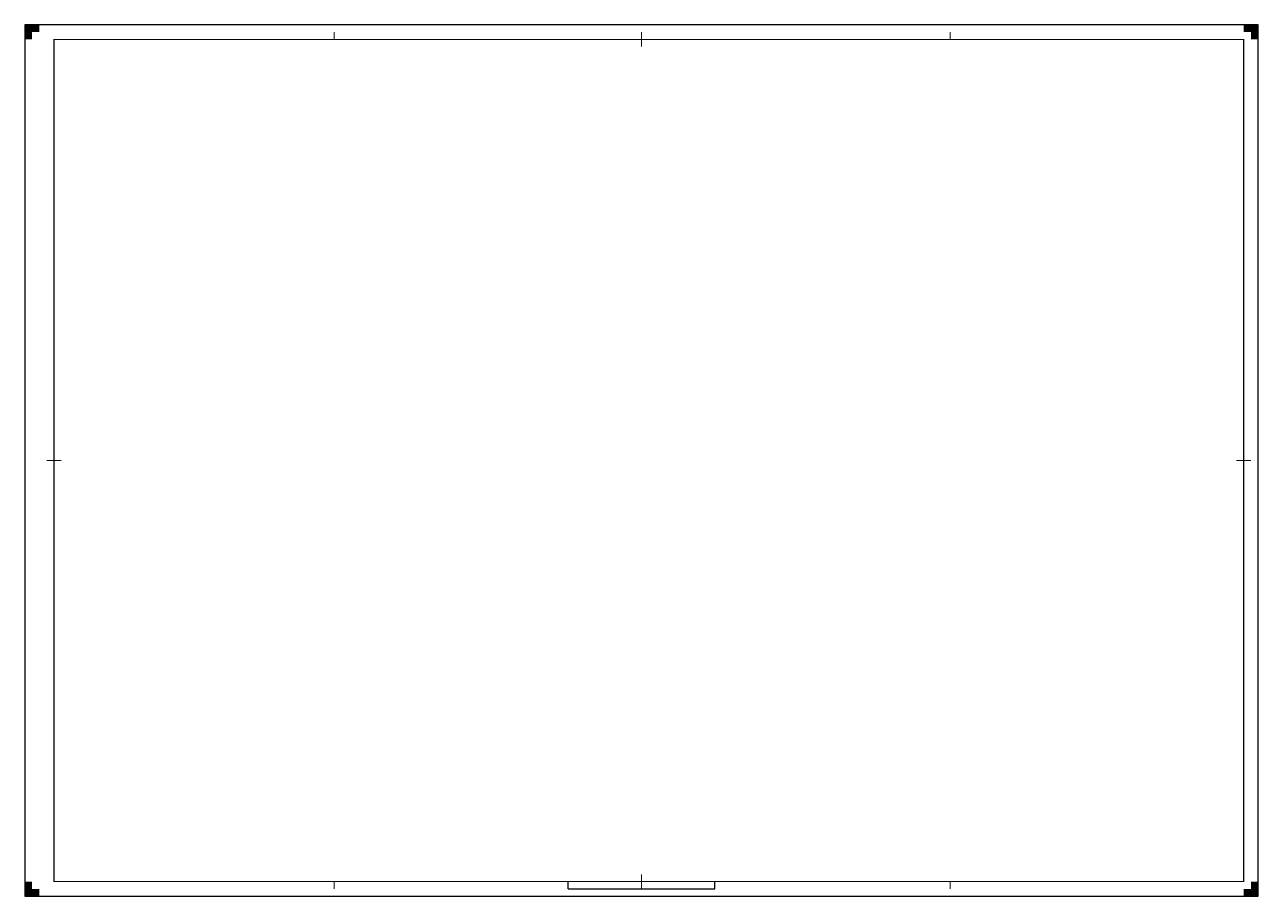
# Model space of a CAD drawing. Extents: x -20 to 821, y -10 to 584.
import ezdxf

# ---------------------------------------------------------------- set-up
doc = ezdxf.new("R2010")
doc.units = 0
doc.header["$MEASUREMENT"] = 0
for name, color, linetype, lineweight in [('to-xx-kader', 7, 'CONTINUOUS', 25), ('to-xx-snijrand', 7, 'CONTINUOUS', 25), ('to-xx-vouwmerk', 7, 'CONTINUOUS', 18)]:
    doc.layers.add(name, color=color, linetype=linetype, lineweight=lineweight)

msp = doc.modelspace()

# ---------------------------------------------------------------- hatches: boundary and pattern name
at = {"layer": 'to-xx-snijrand'}
for points in [[(-10, 584), (-20, 584), (-20, 574), (-15, 574), (-15, 579), (-10, 579)], [(821, 574), (821, 584), (811, 584), (811, 579), (816, 579), (816, 574)], [(-20, 0), (-20, -10), (-10, -10), (-10, -5), (-15, -5), (-15, 0)], [(811, -10), (821, -10), (821, 0), (816, 0), (816, -5), (811, -5)]]:
    msp.add_hatch(color=256, dxfattribs=at).paths.add_polyline_path(points)

# ---------------------------------------------------------------- linework, layer by layer
at = {"layer": 'to-xx-kader'}
for p, q in [((350.5, -5), (350.5, 0)), ((450.5, -5), (450.5, 0)), ((350.5, -5), (450.5, -5))]:
    msp.add_line(p, q, dxfattribs=at)
at = {"layer": 'to-xx-kader', "const_width": 0.7, "flags": 128}
msp.add_lwpolyline([(0, 0), (811, 0), (811, 574), (0, 574)], close=True, dxfattribs=at)
for points in [[(400.5, 579), (400.5, 569)], [(-5, 287), (5, 287)], [(816, 287), (806, 287)], [(400.5, -5), (400.5, 5)]]:
    msp.add_lwpolyline(points, dxfattribs=at)
at = {"layer": 'to-xx-snijrand'}
for p, q in [((821, 584), (-20, 584)), ((-20, 584), (-20, -10)), ((821, -10), (821, 584)), ((-20, -10), (821, -10))]:
    msp.add_line(p, q, dxfattribs=at)
at = {"layer": 'to-xx-vouwmerk', "flags": 128}
for points in [[(191, 574), (191, 579)], [(611, 574), (611, 579)], [(191, 0), (191, -5)], [(611, 0), (611, -5)]]:
    msp.add_lwpolyline(points, dxfattribs=at)

doc.saveas('drawing.dxf')
